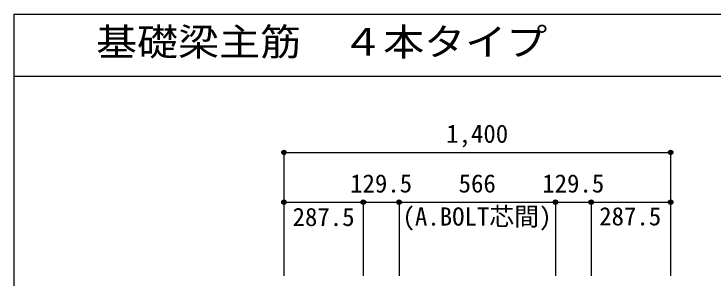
# Model space of a CAD drawing. Units: millimetres at full size, sheet at 1:30. Extents: x -5973 to 5954, y -4195 to 4201.
# Drawn here: x -5973 to -3439, y 3242 to 4201 of the extents above; entities that cross this region are included whole.
import ezdxf
from ezdxf.enums import TextEntityAlignment as Align

# ---------------------------------------------------------------- set-up
doc = ezdxf.new("R2010")
doc.units = ezdxf.units.MM
doc.header["$LTSCALE"] = 30
doc.header["$PDMODE"] = 32
doc.header["$PDSIZE"] = 15
for name, color, linetype in [('0-7_文字', 4, 'Continuous'), ('0-D_寸法', 4, 'Continuous'), ('6-7_文字', 7, 'Continuous'), ('F-0_枠', 6, 'Continuous')]:
    doc.layers.add(name, color=color, linetype=linetype)
doc.styles.add('ＭＳ ゴシック', font='')
doc.styles.get('ＭＳ ゴシック').set_extended_font_data('MS Gothic')

msp = doc.modelspace()

# ---------------------------------------------------------------- linework, layer by layer
at = {"layer": '0-D_寸法'}
for p, q in [((-4995.8, 3700.34), (-4995.8, 3520.34)), ((-4995.8, 3700.34), (-4995.8, 3520.34)), ((-4995.8, 3700.34), (-3595.8, 3700.34)), ((-4995.8, 3700.34), (-3595.8, 3700.34)), ((-3595.8, 3700.34), (-3595.8, 3520.34)), ((-4995.8, 3520.34), (-4708.3, 3520.34)), ((-4995.8, 3520.34), (-4995.8, 3253.3)), ((-4708.3, 3520.34), (-4708.3, 3253.3)), ((-4708.3, 3520.34), (-4578.8, 3520.34)), ((-4578.8, 3520.34), (-4578.8, 3253.3)), ((-4578.8, 3520.34), (-4012.8, 3520.34)), ((-4012.8, 3520.34), (-4012.8, 3253.3)), ((-4012.8, 3520.34), (-3883.3, 3520.34)), ((-3883.3, 3520.34), (-3883.3, 3253.3)), ((-3883.3, 3520.34), (-3595.8, 3520.34)), ((-3595.8, 3520.34), (-3595.8, 3253.3)), ((-3595.8, 3520.34), (-3595.8, 3253.3))]:
    msp.add_line(p, q, dxfattribs=at)
for centre, radius in [((-4995.8, 3700.34), 8), ((-4995.8, 3700.34), 7.2), ((-4995.8, 3700.34), 6.4), ((-4995.8, 3700.34), 5.6), ((-4995.8, 3700.34), 4.8), ((-4995.8, 3700.34), 4), ((-4995.8, 3700.34), 3.2), ((-4995.8, 3700.34), 2.4), ((-4995.8, 3700.34), 1.6), ((-4995.8, 3700.34), 0.8), ((-3595.8, 3700.34), 8), ((-3595.8, 3700.34), 7.2), ((-3595.8, 3700.34), 6.4), ((-3595.8, 3700.34), 5.6), ((-3595.8, 3700.34), 4.8), ((-3595.8, 3700.34), 4), ((-3595.8, 3700.34), 3.2), ((-3595.8, 3700.34), 2.4), ((-3595.8, 3700.34), 1.6), ((-3595.8, 3700.34), 0.8), ((-4995.8, 3520.34), 8), ((-4995.8, 3520.34), 7.2), ((-4995.8, 3520.34), 6.4), ((-4995.8, 3520.34), 5.6), ((-4995.8, 3520.34), 4.8), ((-4995.8, 3520.34), 4), ((-4995.8, 3520.34), 3.2), ((-4995.8, 3520.34), 2.4), ((-4708.3, 3520.34), 8), ((-4708.3, 3520.34), 7.2), ((-4708.3, 3520.34), 6.4), ((-4708.3, 3520.34), 5.6), ((-4708.3, 3520.34), 4.8), ((-4708.3, 3520.34), 4), ((-4708.3, 3520.34), 3.2), ((-4708.3, 3520.34), 2.4), ((-4578.8, 3520.34), 8), ((-4578.8, 3520.34), 7.2), ((-4578.8, 3520.34), 6.4), ((-4578.8, 3520.34), 5.6), ((-4578.8, 3520.34), 4.8), ((-4578.8, 3520.34), 4), ((-4578.8, 3520.34), 3.2), ((-4578.8, 3520.34), 2.4), ((-4012.8, 3520.34), 8), ((-4012.8, 3520.34), 7.2), ((-4012.8, 3520.34), 6.4), ((-4012.8, 3520.34), 5.6), ((-4012.8, 3520.34), 4.8), ((-4012.8, 3520.34), 4), ((-4012.8, 3520.34), 3.2), ((-4012.8, 3520.34), 2.4), ((-3883.3, 3520.34), 8), ((-3883.3, 3520.34), 7.2), ((-3883.3, 3520.34), 6.4), ((-3883.3, 3520.34), 5.6), ((-3883.3, 3520.34), 4.8), ((-3883.3, 3520.34), 4), ((-3883.3, 3520.34), 3.2), ((-3883.3, 3520.34), 2.4), ((-3595.8, 3520.34), 8), ((-3595.8, 3520.34), 7.2), ((-3595.8, 3520.34), 6.4), ((-3595.8, 3520.34), 5.6), ((-3595.8, 3520.34), 4.8), ((-3595.8, 3520.34), 4), ((-3595.8, 3520.34), 3.2), ((-3595.8, 3520.34), 2.4), ((-4995.8, 3520.34), 1.6), ((-4995.8, 3520.34), 0.8), ((-4708.3, 3520.34), 1.6), ((-4708.3, 3520.34), 0.8), ((-4578.8, 3520.34), 1.6), ((-4578.8, 3520.34), 0.8), ((-4012.8, 3520.34), 1.6), ((-4012.8, 3520.34), 0.8), ((-3883.3, 3520.34), 1.6), ((-3883.3, 3520.34), 0.8), ((-3595.8, 3520.34), 1.6), ((-3595.8, 3520.34), 0.8)]:
    msp.add_circle(centre, radius, dxfattribs=at)
at = {"layer": '0-D_寸法', "color": 7}
for p in [(-4995.8, 3700.34), (-4995.8, 3700.34), (-3595.8, 3700.34), (-4995.8, 3520.34), (-4995.8, 3520.34), (-4708.3, 3520.34), (-4708.3, 3520.34), (-4578.8, 3520.34), (-4578.8, 3520.34), (-4012.8, 3520.34), (-4012.8, 3520.34), (-3883.3, 3520.34), (-3883.3, 3520.34), (-3595.8, 3520.34), (-3595.8, 3520.34)]:
    msp.add_point(p, dxfattribs=at)
at = {"layer": 'F-0_枠'}
for q in [(5954.1, 4201.15), (-5972.88, -4195.24)]:
    msp.add_line((-5972.88, 4201.15), q, dxfattribs=at)
at = {"layer": 'F-0_枠', "color": 2}
msp.add_line((-5972.88, 3976.15), (3723.6, 3976.15), dxfattribs=at)

# ---------------------------------------------------------------- texts
at = {"layer": '0-7_文字', "style": 'ＭＳ ゴシック'}
msp.add_text('(A.BOLT芯間)', height=65.98, dxfattribs=at).set_placement((-4566.31, 3415.58), align=Align.BOTTOM_LEFT)
at = {"layer": '0-D_寸法', "style": 'ＭＳ ゴシック'}
for s, p in [('1,400', (-4408.3, 3715.34)), ('129.5', (-4756.05, 3535.34)), ('566', (-4363.3, 3535.34)), ('129.5', (-4060.55, 3535.34)), ('287.5', (-4964.32, 3414.15)), ('287.5', (-3854.41, 3416.52))]:
    msp.add_text(s, height=65.98, dxfattribs=at).set_placement(p, align=Align.BOTTOM_LEFT)
at = {"layer": '6-7_文字', "color": 2, "style": 'ＭＳ ゴシック', "width": 1.1}
msp.add_text('\u3000\u3000基礎梁主筋\u3000４本タイプ', height=98.97, dxfattribs=at).set_placement((-5972.88, 4021.15), align=Align.BOTTOM_LEFT)

doc.saveas('drawing.dxf')
